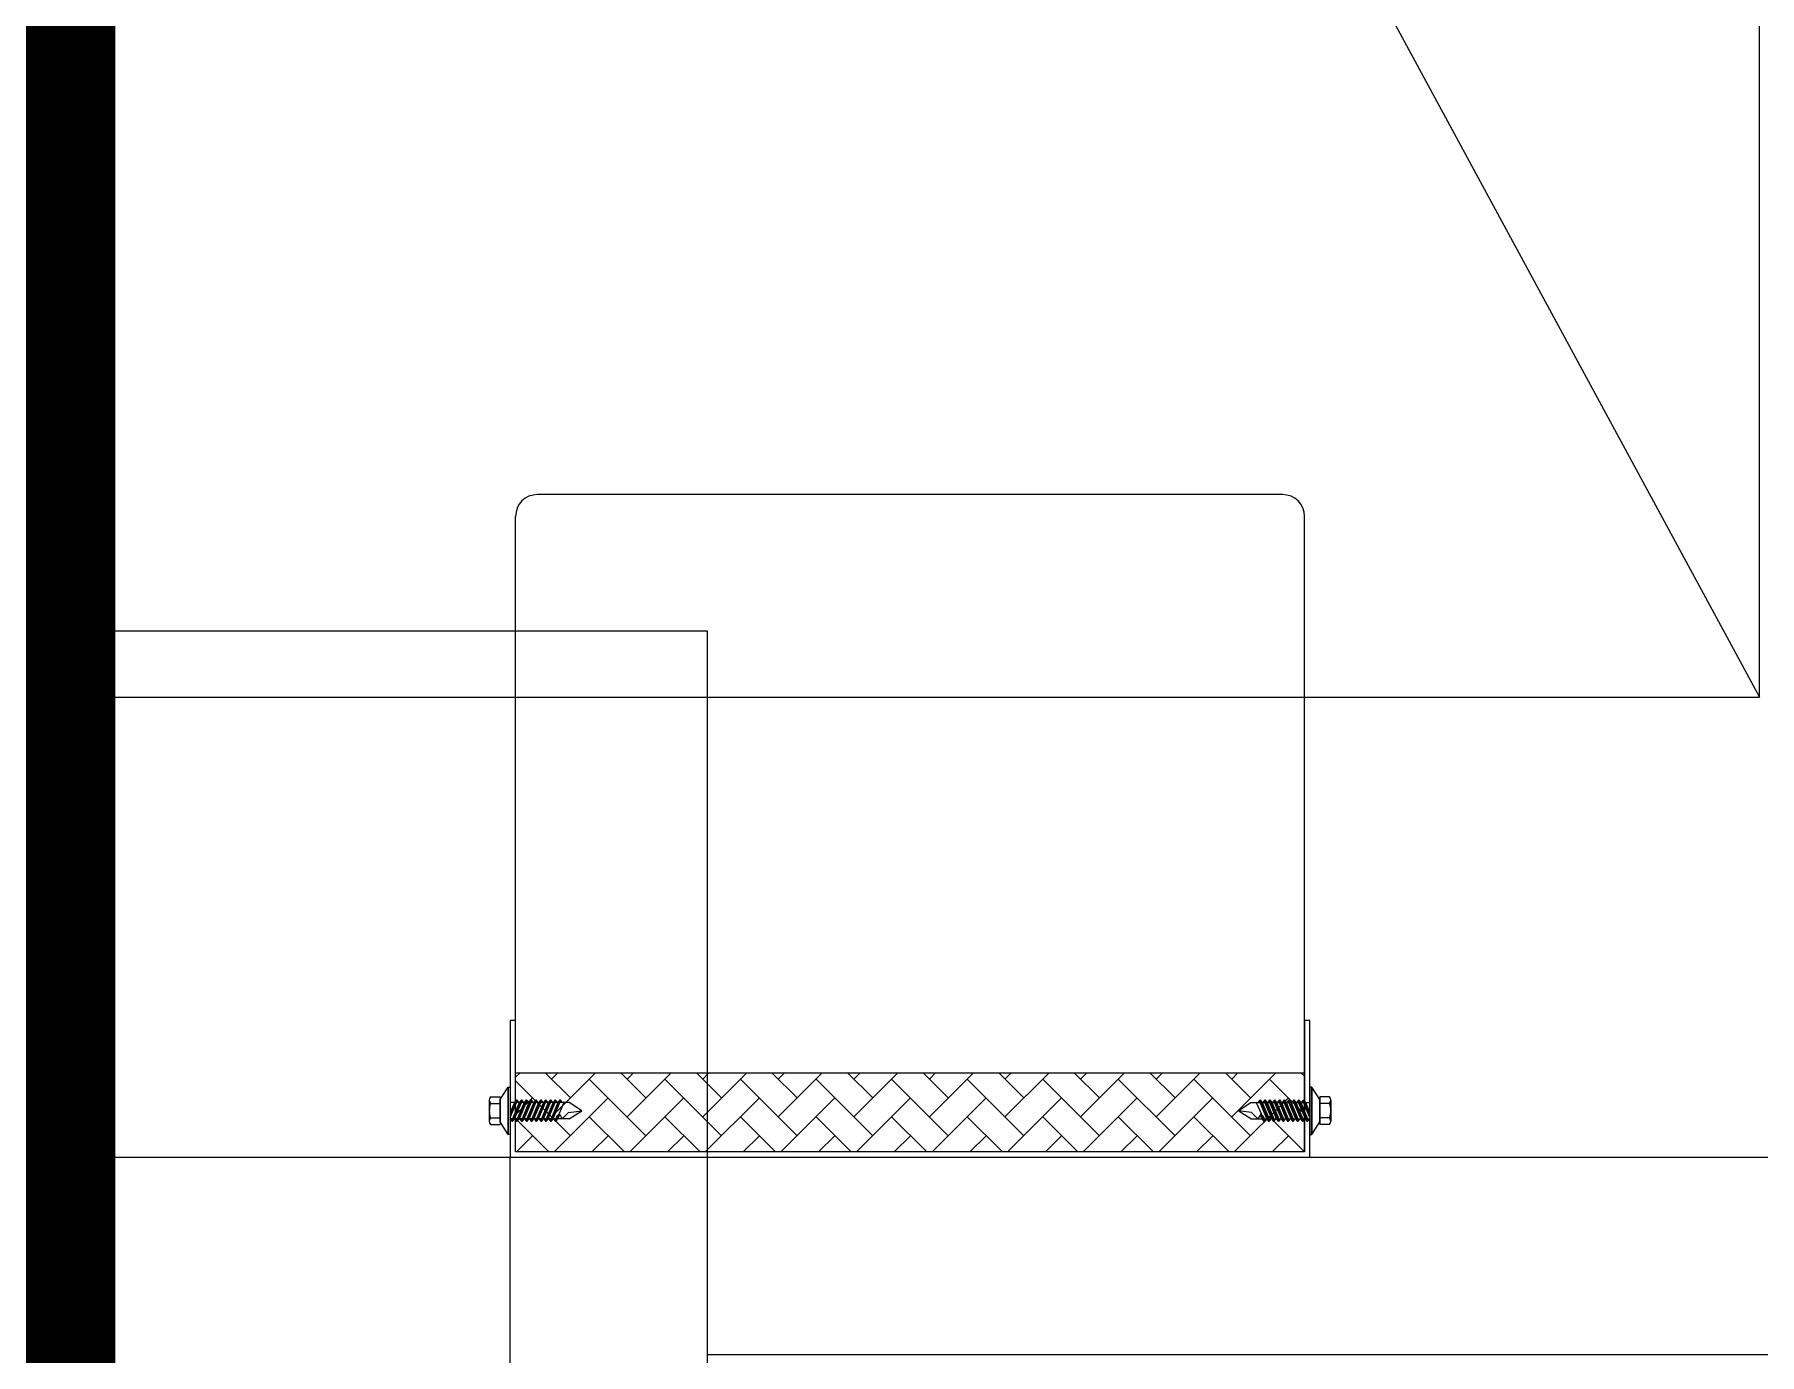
# Model space of a CAD drawing. Header units: millimetres. Extents: x 13515 to 183937, y -33900 to -660.
# Drawn here: x 119410.41 to 119420.67, y -19620 to -19612.14 of the extents above; entities that cross this region are included whole.
import ezdxf

# ---------------------------------------------------------------- set-up
doc = ezdxf.new("R2010")
doc.units = ezdxf.units.MM
doc.header["$LTSCALE"] = 100
doc.header["$MEASUREMENT"] = 0
doc.linetypes.add('HIDDEN', pattern=[2, 1, -1])
doc.layers.get('0').update_dxf_attribs({"linetype": 'CONTINUOUS'})
for name, color, linetype in [('ELE9', 9, 'CONTINUOUS'), ('LED', 7, 'CONTINUOUS'), ('주차-화물', 251, 'CONTINUOUS')]:
    doc.layers.add(name, color=color, linetype=linetype)

# ---------------------------------------------------------------- blocks, each defined once
blk = doc.blocks.new('sdfsgfdgdfg')
at = {"layer": '주차-화물', "ltscale": 0.1}
blk.add_lwpolyline([(36469107.63, 558896.34), (36469107.63, 564896.34), (36465857.63, 564896.34), (36465857.63, 558896.34), (36469107.63, 558896.34), (36465857.63, 564896.34)], dxfattribs=at)
blk = doc.blocks.new('FGHJ')
at = {"layer": 'ELE9'}
for p, q in [((37048942.73, 40723.34), (37048659.4, 40723.34)), ((37048651.07, 40473.34), (37048651.07, 40715)), ((37048951.07, 40473.34), (37048951.07, 40715)), ((37048645.27, 40493.33), (37048648.27, 40498.03)), ((37048648.27, 40480.03), (37048648.27, 40498.03)), ((37048648.27, 40498.03), (37048649.07, 40498.03)), ((37048648.27, 40498.03), (37048648.27, 40480.03)), ((37048649.07, 40498.03), (37048649.07, 40480.03)), ((37048951.07, 40503.34), (37048651.07, 40503.34)), ((37048651.07, 40473.34), (37048651.07, 40503.34)), ((37048951.07, 40503.34), (37048951.07, 40473.34)), ((37048953.87, 40498.03), (37048953.07, 40498.03)), ((37048953.07, 40498.03), (37048953.07, 40480.03)), ((37048953.87, 40480.03), (37048953.87, 40498.03)), ((37048956.87, 40493.33), (37048953.87, 40498.03)), ((37048953.87, 40498.03), (37048953.87, 40480.03)), ((37048641.07, 40493.1), (37048641.07, 40484.96)), ((37048641.57, 40494.28), (37048645.27, 40494.28)), ((37048641.57, 40491.75), (37048645.27, 40491.75)), ((37048645.27, 40494.28), (37048645.27, 40483.78)), ((37048645.27, 40484.73), (37048645.27, 40493.33)), ((37048651.47, 40493.18), (37048649.07, 40487.28)), ((37048650.66, 40492.18), (37048649.07, 40492.18)), ((37048649.07, 40486.4), (37048651.47, 40492.18)), ((37048650.66, 40492.18), (37048649.07, 40488.34)), ((37048653.3, 40493.18), (37048649.88, 40484.88)), ((37048653.3, 40493.18), (37048649.88, 40484.88)), ((37048652.5, 40492.18), (37048649.88, 40485.88)), ((37048651.47, 40493.18), (37048650.66, 40492.18)), ((37048650.69, 40485.88), (37048653.3, 40492.18)), ((37048651.87, 40492.18), (37048651.47, 40493.18)), ((37048651.47, 40493.18), (37048652.27, 40492.18)), ((37048651.47, 40492.18), (37048651.47, 40493.18)), ((37048652.5, 40492.18), (37048651.47, 40492.18)), ((37048655.13, 40493.18), (37048651.72, 40484.88)), ((37048655.13, 40493.18), (37048651.72, 40484.88)), ((37048654.33, 40492.18), (37048651.72, 40485.88)), ((37048653.3, 40493.18), (37048652.5, 40492.18)), ((37048652.52, 40485.88), (37048655.13, 40492.18)), ((37048653.7, 40492.18), (37048653.3, 40493.18)), ((37048653.3, 40493.18), (37048654.1, 40492.18)), ((37048653.3, 40492.18), (37048653.3, 40493.18)), ((37048654.33, 40492.18), (37048653.3, 40492.18)), ((37048656.97, 40493.18), (37048653.55, 40484.88)), ((37048656.97, 40493.18), (37048653.55, 40484.88)), ((37048656.16, 40492.18), (37048653.55, 40485.88)), ((37048655.13, 40493.18), (37048654.33, 40492.18)), ((37048654.35, 40485.88), (37048656.97, 40492.18)), ((37048655.54, 40492.18), (37048655.13, 40493.18)), ((37048655.13, 40493.18), (37048655.94, 40492.18)), ((37048655.13, 40492.18), (37048655.13, 40493.18)), ((37048656.16, 40492.18), (37048655.13, 40492.18)), ((37048658.8, 40493.18), (37048655.38, 40484.88)), ((37048658.8, 40493.18), (37048655.38, 40484.88)), ((37048658, 40492.18), (37048655.38, 40485.88)), ((37048656.97, 40493.18), (37048656.16, 40492.18)), ((37048656.19, 40485.88), (37048658.8, 40492.18)), ((37048657.37, 40492.18), (37048656.97, 40493.18)), ((37048656.97, 40493.18), (37048657.77, 40492.18)), ((37048656.97, 40492.18), (37048656.97, 40493.18)), ((37048658, 40492.18), (37048656.97, 40492.18)), ((37048660.63, 40493.18), (37048657.22, 40484.88)), ((37048660.63, 40493.18), (37048657.22, 40484.88)), ((37048659.83, 40492.18), (37048657.22, 40485.88)), ((37048658.8, 40493.18), (37048658, 40492.18)), ((37048658.02, 40485.88), (37048660.63, 40492.18)), ((37048659.2, 40492.18), (37048658.8, 40493.18)), ((37048658.8, 40493.18), (37048659.6, 40492.18)), ((37048658.8, 40492.18), (37048658.8, 40493.18)), ((37048659.83, 40492.18), (37048658.8, 40492.18)), ((37048662.47, 40493.18), (37048659.05, 40484.88)), ((37048662.47, 40493.18), (37048659.05, 40484.88)), ((37048661.66, 40492.18), (37048659.05, 40485.88)), ((37048660.63, 40493.18), (37048659.83, 40492.18)), ((37048659.85, 40485.88), (37048662.47, 40492.18)), ((37048661.03, 40492.18), (37048660.63, 40493.18)), ((37048660.63, 40493.18), (37048661.44, 40492.18)), ((37048660.63, 40492.18), (37048660.63, 40493.18)), ((37048661.66, 40492.18), (37048660.63, 40492.18)), ((37048664.3, 40493.18), (37048660.88, 40484.88)), ((37048664.3, 40493.18), (37048660.88, 40484.88)), ((37048663.49, 40492.18), (37048660.88, 40485.88)), ((37048662.47, 40493.18), (37048661.66, 40492.18)), ((37048661.69, 40485.88), (37048664.3, 40492.18)), ((37048662.87, 40492.18), (37048662.47, 40493.18)), ((37048662.47, 40493.18), (37048663.27, 40492.18)), ((37048662.47, 40492.18), (37048662.47, 40493.18)), ((37048663.49, 40492.18), (37048662.47, 40492.18)), ((37048666.13, 40493.18), (37048662.71, 40484.88)), ((37048666.13, 40493.18), (37048662.71, 40484.88)), ((37048665.33, 40492.18), (37048662.71, 40485.88)), ((37048664.3, 40493.18), (37048663.49, 40492.18)), ((37048663.52, 40485.88), (37048666.13, 40492.18)), ((37048664.7, 40492.18), (37048664.3, 40493.18)), ((37048664.3, 40493.18), (37048665.1, 40492.18)), ((37048664.3, 40492.18), (37048664.3, 40493.18)), ((37048665.33, 40492.18), (37048664.3, 40492.18)), ((37048667.96, 40493.18), (37048664.55, 40484.88)), ((37048667.96, 40493.18), (37048664.55, 40484.88)), ((37048667.16, 40492.18), (37048664.55, 40485.88)), ((37048666.13, 40493.18), (37048665.33, 40492.18)), ((37048665.35, 40485.88), (37048667.96, 40492.18)), ((37048666.53, 40492.18), (37048666.13, 40493.18)), ((37048666.13, 40493.18), (37048666.94, 40492.18)), ((37048666.13, 40492.18), (37048666.13, 40493.18)), ((37048667.16, 40492.18), (37048666.13, 40492.18)), ((37048667.96, 40493.18), (37048667.16, 40492.18)), ((37048669.4, 40492.18), (37048667.59, 40487.9)), ((37048668.37, 40492.18), (37048667.96, 40493.18)), ((37048667.96, 40493.18), (37048668.77, 40492.18)), ((37048667.96, 40492.18), (37048667.96, 40493.18)), ((37048671.44, 40492.18), (37048667.96, 40492.18)), ((37048676.24, 40489.03), (37048671.44, 40492.18)), ((37048925.9, 40489.03), (37048930.7, 40492.18)), ((37048930.7, 40492.18), (37048934.17, 40492.18)), ((37048932.74, 40492.18), (37048934.54, 40487.9)), ((37048934.17, 40493.18), (37048933.37, 40492.18)), ((37048933.77, 40492.18), (37048934.17, 40493.18)), ((37048934.17, 40493.18), (37048937.59, 40484.88)), ((37048934.17, 40493.18), (37048937.59, 40484.88)), ((37048934.17, 40492.18), (37048934.17, 40493.18)), ((37048934.17, 40493.18), (37048934.97, 40492.18)), ((37048936.78, 40485.88), (37048934.17, 40492.18)), ((37048934.97, 40492.18), (37048936, 40492.18)), ((37048934.97, 40492.18), (37048937.59, 40485.88)), ((37048936, 40493.18), (37048935.2, 40492.18)), ((37048935.6, 40492.18), (37048936, 40493.18)), ((37048936, 40493.18), (37048939.42, 40484.88)), ((37048936, 40493.18), (37048939.42, 40484.88)), ((37048936, 40492.18), (37048936, 40493.18)), ((37048936, 40493.18), (37048936.81, 40492.18)), ((37048938.62, 40485.88), (37048936, 40492.18)), ((37048936.81, 40492.18), (37048937.84, 40492.18)), ((37048936.81, 40492.18), (37048939.42, 40485.88)), ((37048937.84, 40493.18), (37048937.03, 40492.18)), ((37048937.43, 40492.18), (37048937.84, 40493.18)), ((37048937.84, 40493.18), (37048941.25, 40484.88)), ((37048937.84, 40493.18), (37048941.25, 40484.88)), ((37048937.84, 40492.18), (37048937.84, 40493.18)), ((37048937.84, 40493.18), (37048938.64, 40492.18)), ((37048940.45, 40485.88), (37048937.84, 40492.18)), ((37048938.64, 40492.18), (37048939.67, 40492.18)), ((37048938.64, 40492.18), (37048941.25, 40485.88)), ((37048939.67, 40493.18), (37048938.87, 40492.18)), ((37048939.27, 40492.18), (37048939.67, 40493.18)), ((37048939.67, 40493.18), (37048943.09, 40484.88)), ((37048939.67, 40493.18), (37048943.09, 40484.88)), ((37048939.67, 40492.18), (37048939.67, 40493.18)), ((37048939.67, 40493.18), (37048940.47, 40492.18)), ((37048942.28, 40485.88), (37048939.67, 40492.18)), ((37048940.47, 40492.18), (37048941.5, 40492.18)), ((37048940.47, 40492.18), (37048943.09, 40485.88)), ((37048941.5, 40493.18), (37048940.7, 40492.18)), ((37048941.1, 40492.18), (37048941.5, 40493.18)), ((37048941.5, 40493.18), (37048944.92, 40484.88)), ((37048941.5, 40493.18), (37048944.92, 40484.88)), ((37048941.5, 40492.18), (37048941.5, 40493.18)), ((37048941.5, 40493.18), (37048942.31, 40492.18)), ((37048944.12, 40485.88), (37048941.5, 40492.18)), ((37048942.31, 40492.18), (37048943.34, 40492.18)), ((37048942.31, 40492.18), (37048944.92, 40485.88)), ((37048943.34, 40493.18), (37048942.53, 40492.18)), ((37048942.93, 40492.18), (37048943.34, 40493.18)), ((37048943.34, 40493.18), (37048946.75, 40484.88)), ((37048943.34, 40493.18), (37048946.75, 40484.88)), ((37048943.34, 40492.18), (37048943.34, 40493.18)), ((37048943.34, 40493.18), (37048944.14, 40492.18)), ((37048945.95, 40485.88), (37048943.34, 40492.18)), ((37048944.14, 40492.18), (37048945.17, 40492.18)), ((37048944.14, 40492.18), (37048946.75, 40485.88)), ((37048945.17, 40493.18), (37048944.36, 40492.18)), ((37048944.77, 40492.18), (37048945.17, 40493.18)), ((37048945.17, 40493.18), (37048948.59, 40484.88)), ((37048945.17, 40493.18), (37048948.59, 40484.88)), ((37048945.17, 40492.18), (37048945.17, 40493.18)), ((37048945.17, 40493.18), (37048945.97, 40492.18)), ((37048947.78, 40485.88), (37048945.17, 40492.18)), ((37048945.97, 40492.18), (37048947, 40492.18)), ((37048945.97, 40492.18), (37048948.59, 40485.88)), ((37048947, 40493.18), (37048946.2, 40492.18)), ((37048946.6, 40492.18), (37048947, 40493.18)), ((37048947, 40493.18), (37048950.42, 40484.88)), ((37048947, 40493.18), (37048950.42, 40484.88)), ((37048947, 40492.18), (37048947, 40493.18)), ((37048947, 40493.18), (37048947.81, 40492.18)), ((37048949.62, 40485.88), (37048947, 40492.18)), ((37048947.81, 40492.18), (37048948.83, 40492.18)), ((37048947.81, 40492.18), (37048950.42, 40485.88)), ((37048948.83, 40493.18), (37048948.03, 40492.18)), ((37048948.43, 40492.18), (37048948.83, 40493.18)), ((37048948.83, 40493.18), (37048952.25, 40484.88)), ((37048948.83, 40493.18), (37048952.25, 40484.88)), ((37048948.83, 40492.18), (37048948.83, 40493.18)), ((37048948.83, 40493.18), (37048949.64, 40492.18)), ((37048951.45, 40485.88), (37048948.83, 40492.18)), ((37048949.64, 40492.18), (37048950.67, 40492.18)), ((37048949.64, 40492.18), (37048952.25, 40485.88)), ((37048950.67, 40493.18), (37048949.86, 40492.18)), ((37048950.27, 40492.18), (37048950.67, 40493.18)), ((37048950.67, 40493.18), (37048953.07, 40487.28)), ((37048950.67, 40492.18), (37048950.67, 40493.18)), ((37048950.67, 40493.18), (37048951.47, 40492.18)), ((37048953.07, 40486.4), (37048950.67, 40492.18)), ((37048951.47, 40492.18), (37048953.07, 40492.18)), ((37048951.47, 40492.18), (37048953.07, 40488.34)), ((37048956.87, 40494.28), (37048956.87, 40483.78)), ((37048960.57, 40494.28), (37048956.87, 40494.28)), ((37048956.87, 40484.73), (37048956.87, 40493.33)), ((37048960.57, 40491.75), (37048956.87, 40491.75)), ((37048961.07, 40493.1), (37048961.07, 40484.96)), ((37048641.57, 40486.32), (37048645.27, 40486.32)), ((37048648.27, 40480.03), (37048645.27, 40484.73)), ((37048649.88, 40485.88), (37048649.07, 40485.88)), ((37048649.88, 40484.88), (37048649.08, 40485.88)), ((37048649.48, 40485.88), (37048649.88, 40484.88)), ((37048649.88, 40484.88), (37048650.69, 40485.88)), ((37048649.88, 40485.88), (37048649.88, 40484.88)), ((37048651.72, 40485.88), (37048650.69, 40485.88)), ((37048651.72, 40484.88), (37048650.91, 40485.88)), ((37048651.31, 40485.88), (37048651.72, 40484.88)), ((37048651.72, 40484.88), (37048652.52, 40485.88)), ((37048651.72, 40485.88), (37048651.72, 40484.88)), ((37048653.55, 40485.88), (37048652.52, 40485.88)), ((37048653.55, 40484.88), (37048652.75, 40485.88)), ((37048653.15, 40485.88), (37048653.55, 40484.88)), ((37048653.55, 40484.88), (37048654.35, 40485.88)), ((37048653.55, 40485.88), (37048653.55, 40484.88)), ((37048655.38, 40485.88), (37048654.35, 40485.88)), ((37048655.38, 40484.88), (37048654.58, 40485.88)), ((37048654.98, 40485.88), (37048655.38, 40484.88)), ((37048655.38, 40484.88), (37048656.19, 40485.88)), ((37048655.38, 40485.88), (37048655.38, 40484.88)), ((37048657.22, 40485.88), (37048656.19, 40485.88)), ((37048657.22, 40484.88), (37048656.41, 40485.88)), ((37048656.81, 40485.88), (37048657.22, 40484.88)), ((37048657.22, 40484.88), (37048658.02, 40485.88)), ((37048657.22, 40485.88), (37048657.22, 40484.88)), ((37048659.05, 40485.88), (37048658.02, 40485.88)), ((37048659.05, 40484.88), (37048658.24, 40485.88)), ((37048658.65, 40485.88), (37048659.05, 40484.88)), ((37048659.05, 40484.88), (37048659.85, 40485.88)), ((37048659.05, 40485.88), (37048659.05, 40484.88)), ((37048660.88, 40485.88), (37048659.85, 40485.88)), ((37048660.88, 40484.88), (37048660.08, 40485.88)), ((37048660.48, 40485.88), (37048660.88, 40484.88)), ((37048660.88, 40484.88), (37048661.69, 40485.88)), ((37048660.88, 40485.88), (37048660.88, 40484.88)), ((37048662.71, 40485.88), (37048661.69, 40485.88)), ((37048662.71, 40484.88), (37048661.91, 40485.88)), ((37048662.31, 40485.88), (37048662.71, 40484.88)), ((37048662.71, 40484.88), (37048663.52, 40485.88)), ((37048662.71, 40485.88), (37048662.71, 40484.88)), ((37048664.55, 40485.88), (37048663.52, 40485.88)), ((37048664.55, 40484.88), (37048663.74, 40485.88)), ((37048664.15, 40485.88), (37048664.55, 40484.88)), ((37048664.55, 40484.88), (37048665.35, 40485.88)), ((37048664.55, 40485.88), (37048664.55, 40484.88)), ((37048666.38, 40485.88), (37048665.35, 40485.88)), ((37048666.38, 40484.88), (37048665.58, 40485.88)), ((37048665.98, 40485.88), (37048666.38, 40484.88)), ((37048667.62, 40487.89), (37048666.38, 40484.88)), ((37048667.62, 40487.89), (37048666.38, 40484.88)), ((37048666.81, 40486.89), (37048666.38, 40485.88)), ((37048666.38, 40484.88), (37048667.18, 40485.88)), ((37048666.38, 40485.88), (37048666.38, 40484.88)), ((37048667.62, 40487.89), (37048666.81, 40486.89)), ((37048667.18, 40485.88), (37048667.62, 40486.89)), ((37048671.44, 40485.88), (37048667.18, 40485.88)), ((37048667.59, 40487.9), (37048668.76, 40485.88)), ((37048667.62, 40486.89), (37048667.62, 40487.89)), ((37048668.76, 40485.88), (37048671.26, 40488.3)), ((37048671.26, 40488.3), (37048676.24, 40489.03)), ((37048671.44, 40485.88), (37048676.24, 40489.03)), ((37048930.7, 40485.88), (37048925.9, 40489.03)), ((37048930.87, 40488.3), (37048925.9, 40489.03)), ((37048930.7, 40485.88), (37048934.95, 40485.88)), ((37048933.37, 40485.88), (37048930.87, 40488.3)), ((37048934.54, 40487.9), (37048933.37, 40485.88)), ((37048934.52, 40487.89), (37048935.76, 40484.88)), ((37048934.52, 40487.89), (37048935.76, 40484.88)), ((37048934.52, 40486.89), (37048934.52, 40487.89)), ((37048934.52, 40487.89), (37048935.32, 40486.89)), ((37048934.95, 40485.88), (37048934.52, 40486.89)), ((37048935.76, 40484.88), (37048934.95, 40485.88)), ((37048935.32, 40486.89), (37048935.76, 40485.88)), ((37048935.76, 40485.88), (37048936.78, 40485.88)), ((37048935.76, 40485.88), (37048935.76, 40484.88)), ((37048936.16, 40485.88), (37048935.76, 40484.88)), ((37048935.76, 40484.88), (37048936.56, 40485.88)), ((37048937.59, 40484.88), (37048936.78, 40485.88)), ((37048937.59, 40485.88), (37048938.62, 40485.88)), ((37048937.99, 40485.88), (37048937.59, 40484.88)), ((37048937.59, 40484.88), (37048938.39, 40485.88)), ((37048937.59, 40485.88), (37048937.59, 40484.88)), ((37048939.42, 40484.88), (37048938.62, 40485.88)), ((37048939.42, 40485.88), (37048940.45, 40485.88)), ((37048939.82, 40485.88), (37048939.42, 40484.88)), ((37048939.42, 40484.88), (37048940.23, 40485.88)), ((37048939.42, 40485.88), (37048939.42, 40484.88)), ((37048941.25, 40484.88), (37048940.45, 40485.88)), ((37048941.25, 40485.88), (37048942.28, 40485.88)), ((37048941.25, 40485.88), (37048941.25, 40484.88)), ((37048941.66, 40485.88), (37048941.25, 40484.88)), ((37048941.25, 40484.88), (37048942.06, 40485.88)), ((37048943.09, 40484.88), (37048942.28, 40485.88)), ((37048943.09, 40485.88), (37048944.12, 40485.88)), ((37048943.49, 40485.88), (37048943.09, 40484.88)), ((37048943.09, 40484.88), (37048943.89, 40485.88)), ((37048943.09, 40485.88), (37048943.09, 40484.88)), ((37048944.92, 40484.88), (37048944.12, 40485.88)), ((37048944.92, 40485.88), (37048945.95, 40485.88)), ((37048945.32, 40485.88), (37048944.92, 40484.88)), ((37048944.92, 40484.88), (37048945.72, 40485.88)), ((37048944.92, 40485.88), (37048944.92, 40484.88)), ((37048946.75, 40484.88), (37048945.95, 40485.88)), ((37048946.75, 40485.88), (37048947.78, 40485.88)), ((37048947.16, 40485.88), (37048946.75, 40484.88)), ((37048946.75, 40484.88), (37048947.56, 40485.88)), ((37048946.75, 40485.88), (37048946.75, 40484.88)), ((37048948.59, 40484.88), (37048947.78, 40485.88)), ((37048948.59, 40485.88), (37048949.62, 40485.88)), ((37048948.99, 40485.88), (37048948.59, 40484.88)), ((37048948.59, 40484.88), (37048949.39, 40485.88)), ((37048948.59, 40485.88), (37048948.59, 40484.88)), ((37048950.42, 40484.88), (37048949.62, 40485.88)), ((37048950.42, 40485.88), (37048951.45, 40485.88)), ((37048950.82, 40485.88), (37048950.42, 40484.88)), ((37048950.42, 40484.88), (37048951.22, 40485.88)), ((37048950.42, 40485.88), (37048950.42, 40484.88)), ((37048952.25, 40484.88), (37048951.45, 40485.88)), ((37048952.25, 40485.88), (37048953.07, 40485.88)), ((37048952.65, 40485.88), (37048952.25, 40484.88)), ((37048952.25, 40484.88), (37048953.06, 40485.88)), ((37048952.25, 40485.88), (37048952.25, 40484.88)), ((37048953.87, 40480.03), (37048956.87, 40484.73)), ((37048960.57, 40486.32), (37048956.87, 40486.32)), ((37048641.57, 40483.78), (37048645.27, 40483.78)), ((37048649.07, 40480.03), (37048648.27, 40480.03)), ((37048953.07, 40480.03), (37048953.87, 40480.03)), ((37048960.57, 40483.78), (37048956.87, 40483.78)), ((37048951.07, 40473.34), (37048651.07, 40473.34)), ((37048649.07, 39996.34), (37048649.07, 40471.34)), ((37048649.07, 40471.34), (37049674.07, 40471.34)), ((37048724.07, 39996.34), (37048724.07, 40471.34)), ((37048724.07, 40396.34), (37049674.07, 40396.34))]:
    blk.add_line(p, q, dxfattribs=at)
at = {"layer": 'ELE9', "ltscale": 0.002}
for p, q in [((37048724.07, 40671.34), (37046274.07, 40671.34)), ((37048724.07, 40471.34), (37048724.07, 40671.34)), ((37048651.07, 40523.34), (37048649.07, 40523.34)), ((37048649.07, 40523.34), (37048649.07, 40471.34)), ((37048651.07, 40473.34), (37048651.07, 40523.34)), ((37048953.07, 40523.34), (37048951.07, 40523.34)), ((37048951.07, 40523.34), (37048951.07, 40473.34)), ((37048953.07, 40471.34), (37048953.07, 40523.34)), ((37048652.64, 40503.34), (37048651.07, 40501.77)), ((37048651.07, 40500.39), (37048671.93, 40479.53)), ((37048662.49, 40503.34), (37048671.93, 40493.89)), ((37048681.38, 40503.34), (37048664.75, 40486.71)), ((37048667.01, 40503.34), (37048664.75, 40501.08)), ((37048679.12, 40501.08), (37048700.67, 40479.53)), ((37048691.22, 40503.34), (37048700.67, 40493.89)), ((37048710.11, 40503.34), (37048693.48, 40486.71)), ((37048695.74, 40503.34), (37048693.48, 40501.08)), ((37048707.85, 40501.08), (37048729.41, 40479.53)), ((37048719.96, 40503.34), (37048729.41, 40493.89)), ((37048738.85, 40503.34), (37048722.22, 40486.71)), ((37048724.48, 40503.34), (37048722.22, 40501.08)), ((37048736.59, 40501.08), (37048758.14, 40479.53)), ((37048748.7, 40503.34), (37048758.14, 40493.89)), ((37048767.59, 40503.34), (37048750.96, 40486.71)), ((37048753.22, 40503.34), (37048750.96, 40501.08)), ((37048765.33, 40501.08), (37048786.88, 40479.53)), ((37048777.44, 40503.34), (37048786.88, 40493.89)), ((37048796.32, 40503.34), (37048779.69, 40486.71)), ((37048781.95, 40503.34), (37048779.69, 40501.08)), ((37048794.06, 40501.08), (37048815.62, 40479.53)), ((37048806.17, 40503.34), (37048815.62, 40493.89)), ((37048825.06, 40503.34), (37048808.43, 40486.71)), ((37048810.69, 40503.34), (37048808.43, 40501.08)), ((37048822.8, 40501.08), (37048844.35, 40479.53)), ((37048834.91, 40503.34), (37048844.35, 40493.89)), ((37048853.8, 40503.34), (37048837.17, 40486.71)), ((37048839.43, 40503.34), (37048837.17, 40501.08)), ((37048851.54, 40501.08), (37048873.09, 40479.53)), ((37048863.65, 40503.34), (37048873.09, 40493.89)), ((37048882.53, 40503.34), (37048865.91, 40486.71)), ((37048868.16, 40503.34), (37048865.91, 40501.08)), ((37048880.27, 40501.08), (37048901.83, 40479.53)), ((37048892.38, 40503.34), (37048901.83, 40493.89)), ((37048911.27, 40503.34), (37048894.64, 40486.71)), ((37048896.9, 40503.34), (37048894.64, 40501.08)), ((37048909.01, 40501.08), (37048930.56, 40479.53)), ((37048921.12, 40503.34), (37048930.56, 40493.89)), ((37048940.01, 40503.34), (37048923.38, 40486.71)), ((37048925.64, 40503.34), (37048923.38, 40501.08)), ((37048937.75, 40501.08), (37048951.07, 40487.76)), ((37048949.86, 40503.34), (37048951.07, 40502.13)), ((37048657.56, 40493.89), (37048651.07, 40487.4)), ((37048686.3, 40493.89), (37048665.74, 40473.34)), ((37048715.04, 40493.89), (37048694.48, 40473.34)), ((37048743.77, 40493.89), (37048723.22, 40473.34)), ((37048772.51, 40493.89), (37048751.95, 40473.34)), ((37048801.25, 40493.89), (37048780.69, 40473.34)), ((37048829.98, 40493.89), (37048809.43, 40473.34)), ((37048858.72, 40493.89), (37048838.16, 40473.34)), ((37048887.46, 40493.89), (37048866.9, 40473.34)), ((37048916.19, 40493.89), (37048895.64, 40473.34)), ((37048944.93, 40493.89), (37048924.38, 40473.34)), ((37048651.07, 40486.02), (37048663.75, 40473.34)), ((37048679.12, 40486.71), (37048692.49, 40473.34)), ((37048707.85, 40486.71), (37048721.22, 40473.34)), ((37048736.59, 40486.71), (37048749.96, 40473.34)), ((37048765.33, 40486.71), (37048778.7, 40473.34)), ((37048794.06, 40486.71), (37048807.44, 40473.34)), ((37048822.8, 40486.71), (37048836.17, 40473.34)), ((37048851.54, 40486.71), (37048864.91, 40473.34)), ((37048880.27, 40486.71), (37048893.65, 40473.34)), ((37048909.01, 40486.71), (37048922.38, 40473.34)), ((37048937.75, 40486.71), (37048951.07, 40473.39)), ((37048657.56, 40479.53), (37048651.38, 40473.34)), ((37048686.3, 40479.53), (37048680.11, 40473.34)), ((37048715.04, 40479.53), (37048708.85, 40473.34)), ((37048743.77, 40479.53), (37048737.59, 40473.34)), ((37048772.51, 40479.53), (37048766.32, 40473.34)), ((37048801.25, 40479.53), (37048795.06, 40473.34)), ((37048829.98, 40479.53), (37048823.8, 40473.34)), ((37048858.72, 40479.53), (37048852.53, 40473.34)), ((37048887.46, 40479.53), (37048881.27, 40473.34)), ((37048916.19, 40479.53), (37048910.01, 40473.34)), ((37048944.93, 40479.53), (37048938.74, 40473.34)), ((37048951.07, 40473.34), (37048651.07, 40473.34)), ((37046274.07, 40471.34), (37048724.07, 40471.34)), ((37048649.07, 40471.34), (37048953.07, 40471.34))]:
    blk.add_line(p, q, dxfattribs=at)
at = {"layer": 'ELE9'}
for centre, radius, start, end in [((37048659.4, 40715), 8.33, 90, 180), ((37048942.73, 40715), 8.33, 0, 90), ((37048642.93, 40493.02), 1.86, 136.9662, 223.0338), ((37048648.68, 40489.03), 7.61, 159.11949, 200.88051), ((37048959.21, 40493.02), 1.86, 316.9662, 43.0338), ((37048953.45, 40489.03), 7.61, 339.11949, 20.88051), ((37048642.93, 40485.05), 1.86, 136.9662, 223.0338), ((37048959.21, 40485.05), 1.86, 316.9662, 43.0338)]:
    blk.add_arc(centre, radius, start, end, dxfattribs=at)
at = {"layer": 'ELE9', "rotation": 180}
blk.add_blockref('sdfsgfdgdfg', (73514981.7, 605542.68), dxfattribs=at)

msp = doc.modelspace()

# ---------------------------------------------------------------- block references
at = {"xscale": 0.01565102769230769, "yscale": 0.01565102769230769, "zscale": 0.01565102769230769}
msp.add_blockref('FGHJ', (-460436.194, -20252.242), dxfattribs=at)

# ---------------------------------------------------------------- next in the draw order: linework, layer by layer
at = {"layer": 'LED', "color": 6, "linetype": 'HIDDEN', "ltscale": 0.3, "const_width": 8}
msp.add_lwpolyline([(119268.551, -19674.375, 0.414214), (119308.551, -19714.375), (119366.887, -19714.375, 0.414214), (119406.887, -19674.375), (119406.887, -19401.489, 0.414214), (119366.887, -19361.489), (119308.551, -19361.489, 0.414214), (119268.551, -19401.489)], format="xyb", close=True, dxfattribs=at)

doc.saveas('drawing.dxf')
